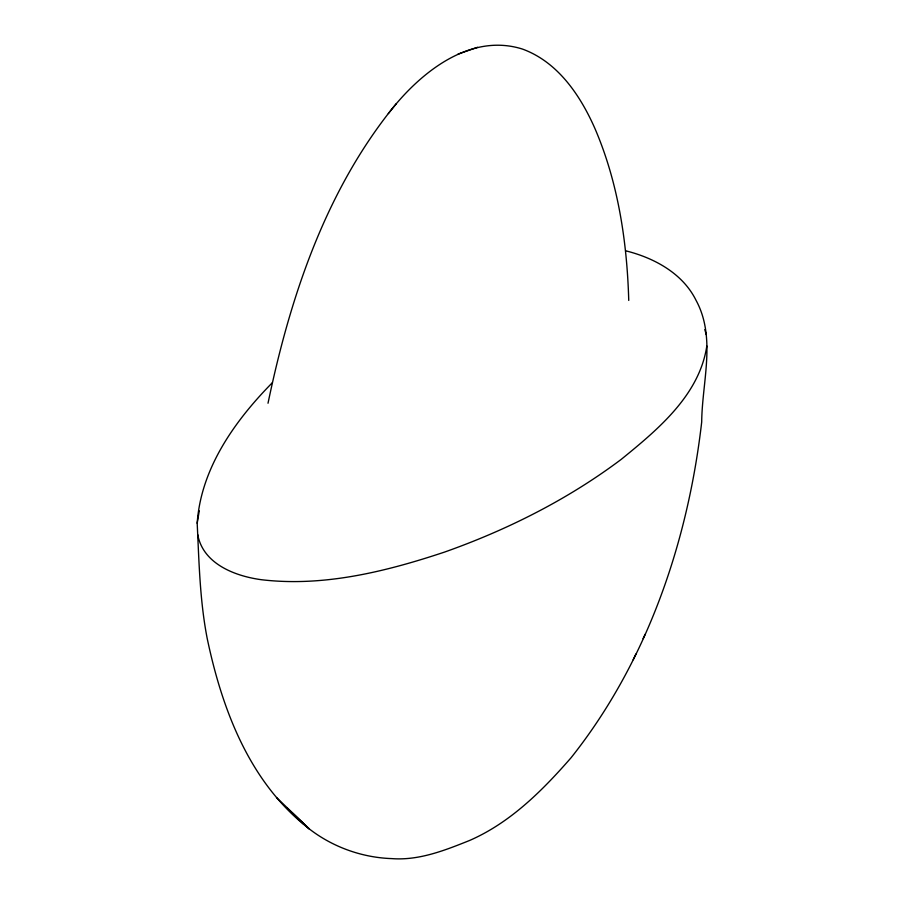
<?xml version="1.0" encoding="UTF-8"?>
<svg xmlns="http://www.w3.org/2000/svg" width="904" height="904" viewBox="0 0 904 904"><rect width="100%" height="100%" fill="white"/><g stroke="black" fill="none" stroke-linecap="round" stroke-linejoin="round"><path stroke-width="1.36" d="M625.624 250.792C653.897 257.787 682.667 273.234 696.024 300.286C716.397 337.621 702.058 381.906 701.696 422.01C687.887 542.264 646.993 662.236 571.091 757.721C542.321 790.706 510.263 822.753 469.538 840.494C444.858 850.37 418.97 860.687 391.816 858.608C361.012 857.568 330.582 846.302 306.671 826.844C248.962 780.898 221.955 708.634 207.231 638.619C199.807 600.606 199.049 561.802 197.185 523.235C200.88 468.34 234.893 420.733 272.375 382.674M197.185 523.235L199.275 510.839M706.815 345.995C699.436 395.217 657.683 429.682 621.274 459.334C567.791 499.494 507.37 529.846 444.418 552.129C385.805 571.622 323.542 587.08 261.392 579.713C235.13 576.142 203.038 563.983 197.705 534.558M268.013 403.24C289.416 300.523 323.451 196.869 388.663 113.136C419.196 73.631 469.199 32.261 522.456 49.065C557.87 61.98 580.3 95.361 594.911 128.47C618.189 182.563 627.071 241.888 628.743 300.433M633.184 659.717L635.885 654.033M643.083 638.642L645.196 634.224M388.324 113.588L396.268 103.7M477.628 47.268L458 54.127M276.511 797.531L309.292 828.934L287.404 808.289M292.489 813.182L303.541 824.098M704.804 329.632L706.295 334.683"/></g></svg>
